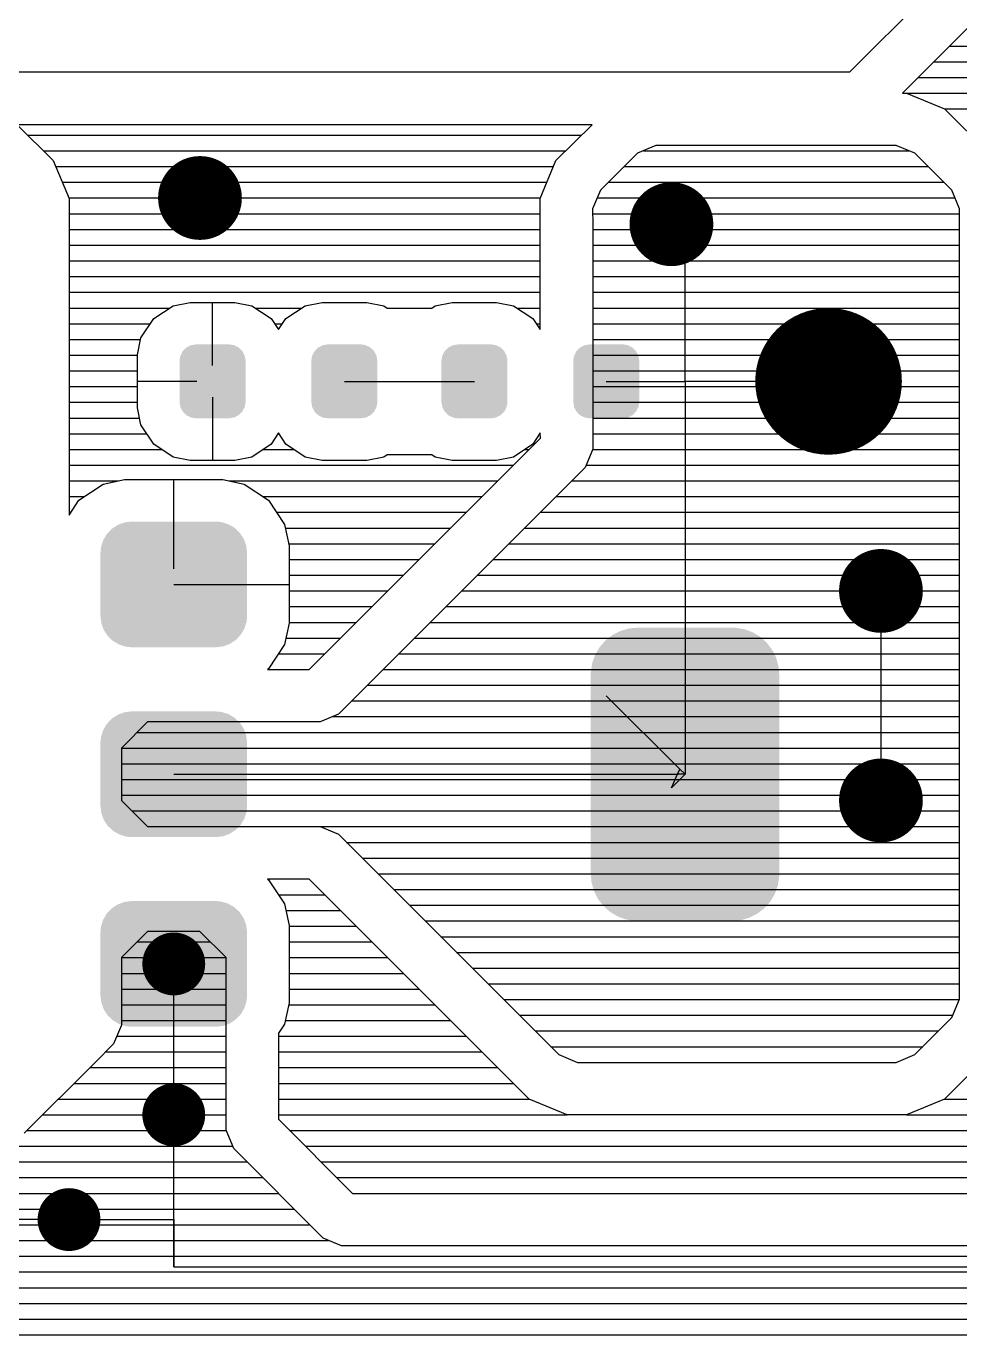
# Model space of a CAD drawing. Extents: x 295 to 953, y 10 to 290.
# Drawn here: x 727.39 to 752.29, y 101.27 to 136.17 of the extents above; entities that cross this region are included whole.
import ezdxf

# ---------------------------------------------------------------- set-up
doc = ezdxf.new("R2010")
doc.units = 0
doc.header["$LTSCALE"] = 5
doc.header["$MEASUREMENT"] = 0
doc.layers.get('0').update_dxf_attribs({"linetype": 'CONTINUOUS', "lineweight": 25})

msp = doc.modelspace()

# ---------------------------------------------------------------- linework, layer by layer
for p, q in [((749.35, 134.938), (755.698, 141.292)), ((755.184, 138.805), (750.764, 134.38)), ((752.021, 135.637), (755.207, 135.637)), ((751.602, 135.218), (755.235, 135.218)), ((749.35, 134.938), (713.587, 134.938)), ((751.183, 134.799), (755.318, 134.799)), ((750.764, 134.38), (750.87, 134.38)), ((750.87, 134.38), (755.564, 134.38)), ((750.87, 134.38), (751.882, 133.966)), ((751.882, 133.966), (753.262, 132.586)), ((751.882, 133.961), (755.95, 133.961)), ((742.483, 133.541), (727.155, 133.541)), ((727.155, 133.541), (728.116, 132.586)), ((741.522, 132.586), (742.483, 133.541)), ((727.434, 133.262), (742.203, 133.262)), ((744.187, 132.983), (743.695, 132.781)), ((750.189, 132.983), (744.187, 132.983)), ((750.596, 132.983), (750.189, 132.983)), ((751.088, 132.781), (750.596, 132.983)), ((727.853, 132.843), (741.784, 132.843)), ((743.695, 132.781), (742.706, 131.792)), ((743.852, 132.843), (750.932, 132.843)), ((752.077, 131.792), (751.088, 132.781)), ((728.116, 132.586), (728.535, 131.574)), ((728.183, 132.424), (741.455, 132.424)), ((741.102, 131.574), (741.522, 132.586)), ((743.338, 132.424), (751.446, 132.424)), ((728.356, 132.005), (741.281, 132.005)), ((742.919, 132.005), (751.865, 132.005)), ((728.529, 131.586), (741.108, 131.586)), ((728.535, 131.574), (728.535, 123.131)), ((741.102, 128.076), (741.102, 131.574)), ((742.706, 131.792), (742.499, 131.301)), ((742.622, 131.586), (752.161, 131.586)), ((752.284, 131.301), (752.077, 131.792)), ((742.499, 131.301), (742.505, 130.887)), ((752.284, 110.223), (752.284, 131.301)), ((728.535, 131.167), (741.102, 131.167)), ((742.499, 131.167), (752.284, 131.167)), ((742.505, 130.887), (742.505, 124.891)), ((744.964, 130.524), (744.601, 130.887)), ((728.535, 130.747), (741.102, 130.747)), ((742.505, 130.747), (752.284, 130.747)), ((744.964, 126.696), (744.964, 130.524)), ((728.535, 130.328), (741.102, 130.328)), ((742.505, 130.328), (752.284, 130.328)), ((728.535, 129.909), (741.102, 129.909)), ((742.505, 129.909), (752.284, 129.909)), ((728.535, 129.49), (741.102, 129.49)), ((742.505, 129.49), (752.284, 129.49)), ((728.535, 129.071), (741.102, 129.071)), ((731.312, 128.713), (731.765, 128.803)), ((731.765, 128.803), (732.955, 128.803)), ((732.363, 127.115), (732.363, 128.803)), ((732.955, 128.803), (733.408, 128.713)), ((734.833, 128.713), (735.285, 128.803)), ((735.285, 128.803), (736.476, 128.803)), ((736.476, 128.803), (736.928, 128.713)), ((738.297, 128.713), (738.75, 128.803)), ((738.75, 128.803), (739.94, 128.803)), ((739.94, 128.803), (740.393, 128.713)), ((742.505, 129.071), (752.284, 129.071)), ((728.535, 128.652), (731.223, 128.652)), ((730.798, 128.373), (731.312, 128.713)), ((733.408, 128.713), (733.922, 128.373)), ((733.497, 128.652), (734.743, 128.652)), ((734.319, 128.373), (734.833, 128.713)), ((736.928, 128.713), (737.018, 128.652)), ((737.018, 128.652), (738.208, 128.652)), ((737.018, 128.652), (738.208, 128.652)), ((738.208, 128.652), (738.297, 128.713)), ((740.393, 128.713), (740.907, 128.373)), ((740.482, 128.652), (741.102, 128.652)), ((742.505, 128.652), (752.284, 128.652)), ((728.535, 128.233), (730.709, 128.233)), ((730.452, 127.853), (730.798, 128.373)), ((733.922, 128.373), (734.123, 128.076)), ((734.017, 128.233), (734.224, 128.233)), ((734.123, 128.076), (734.319, 128.373)), ((740.907, 128.373), (741.102, 128.076)), ((741.002, 128.233), (741.102, 128.233)), ((742.505, 128.233), (752.284, 128.233)), ((728.535, 127.814), (730.446, 127.814)), ((730.362, 127.4), (730.452, 127.853)), ((742.505, 127.814), (752.284, 127.814)), ((728.535, 127.395), (730.362, 127.395)), ((730.362, 125.992), (730.362, 127.4)), ((742.505, 127.395), (752.284, 127.395)), ((728.535, 126.976), (730.362, 126.976)), ((731.944, 126.696), (730.362, 126.696)), ((735.878, 126.696), (739.348, 126.696)), ((742.505, 126.976), (752.284, 126.976)), ((742.863, 126.696), (744.964, 126.696)), ((748.792, 126.696), (744.964, 126.696)), ((744.964, 126.696), (744.964, 121.108)), ((728.535, 126.556), (730.362, 126.556)), ((742.505, 126.556), (752.284, 126.556)), ((728.535, 126.137), (730.362, 126.137)), ((730.452, 125.539), (730.362, 125.992)), ((732.363, 126.277), (732.363, 124.589)), ((742.505, 126.137), (752.284, 126.137)), ((728.535, 125.718), (730.418, 125.718)), ((742.505, 125.718), (752.284, 125.718)), ((728.535, 125.299), (730.614, 125.299)), ((730.798, 125.025), (730.452, 125.539)), ((734.123, 125.321), (733.922, 125.025)), ((734.106, 125.299), (734.134, 125.299)), ((734.319, 125.025), (734.123, 125.321)), ((741.102, 125.321), (740.907, 125.025)), ((741.091, 125.299), (741.102, 125.299)), ((741.108, 125.182), (741.102, 125.321)), ((742.505, 125.299), (752.284, 125.299)), ((731.312, 124.679), (730.798, 125.025)), ((733.922, 125.025), (733.408, 124.679)), ((734.833, 124.679), (734.319, 125.025)), ((734.939, 119.013), (741.108, 125.182)), ((740.907, 125.025), (740.393, 124.679)), ((728.535, 124.88), (731.011, 124.88)), ((731.765, 124.589), (731.312, 124.679)), ((732.955, 124.589), (731.765, 124.589)), ((733.408, 124.679), (732.955, 124.589)), ((733.71, 124.88), (734.531, 124.88)), ((735.285, 124.589), (734.833, 124.679)), ((736.476, 124.589), (735.285, 124.589)), ((736.928, 124.679), (736.476, 124.589)), ((737.018, 124.74), (736.928, 124.679)), ((738.208, 124.74), (737.018, 124.74)), ((738.297, 124.679), (738.208, 124.74)), ((738.75, 124.589), (738.297, 124.679)), ((739.94, 124.589), (738.75, 124.589)), ((740.393, 124.679), (739.94, 124.589)), ((740.695, 124.88), (740.806, 124.88)), ((742.505, 124.891), (742.298, 124.399)), ((742.499, 124.88), (752.284, 124.88)), ((728.535, 124.461), (740.387, 124.461)), ((742.298, 124.399), (741.807, 123.902)), ((742.326, 124.461), (752.284, 124.461)), ((728.535, 124.042), (729.859, 124.042)), ((728.798, 123.528), (729.446, 123.958)), ((729.446, 123.958), (730.016, 124.075)), ((730.016, 124.075), (732.637, 124.075)), ((731.329, 121.7), (731.329, 124.075)), ((732.637, 124.075), (733.207, 123.958)), ((732.793, 124.042), (739.968, 124.042)), ((733.207, 123.958), (733.855, 123.528)), ((741.807, 123.902), (735.721, 117.822)), ((741.941, 124.042), (752.284, 124.042)), ((728.535, 123.623), (728.943, 123.623)), ((733.71, 123.623), (739.549, 123.623)), ((741.522, 123.623), (752.284, 123.623)), ((728.535, 123.131), (728.798, 123.528)), ((728.535, 123.204), (728.585, 123.204)), ((733.855, 123.528), (734.285, 122.879)), ((734.067, 123.204), (739.13, 123.204)), ((741.102, 123.204), (752.284, 123.204)), ((734.285, 122.879), (734.402, 122.31)), ((734.307, 122.785), (738.711, 122.785)), ((740.683, 122.785), (752.284, 122.785)), ((734.391, 122.365), (738.292, 122.365)), ((734.402, 122.31), (734.402, 120.248)), ((740.264, 122.365), (752.284, 122.365)), ((734.402, 121.946), (737.873, 121.946)), ((739.845, 121.946), (752.284, 121.946)), ((734.402, 121.527), (737.454, 121.527)), ((739.426, 121.527), (752.284, 121.527)), ((731.329, 121.281), (732.028, 121.281)), ((731.748, 121.281), (734.402, 121.281)), ((734.402, 121.108), (737.034, 121.108)), ((739.007, 121.108), (752.284, 121.108)), ((744.964, 121.108), (750.189, 121.108)), ((744.964, 121.108), (744.964, 116.219)), ((750.189, 121.108), (750.189, 115.52)), ((734.402, 120.689), (736.615, 120.689)), ((738.588, 120.689), (752.284, 120.689)), ((734.402, 120.248), (734.285, 119.678)), ((734.402, 120.27), (736.196, 120.27)), ((738.169, 120.27), (752.284, 120.27)), ((734.319, 119.851), (735.777, 119.851)), ((737.75, 119.851), (752.284, 119.851)), ((734.285, 119.678), (733.855, 119.029)), ((734.123, 119.432), (735.358, 119.432)), ((737.331, 119.432), (752.284, 119.432)), ((733.855, 119.029), (733.827, 119.013)), ((733.827, 119.013), (734.939, 119.013)), ((733.827, 119.013), (734.939, 119.013)), ((736.911, 119.013), (752.284, 119.013)), ((736.492, 118.594), (752.284, 118.594)), ((742.863, 118.314), (744.824, 116.358)), ((736.073, 118.174), (752.284, 118.174)), ((730.631, 117.616), (729.932, 116.917)), ((735.229, 117.616), (730.631, 117.616)), ((735.721, 117.822), (735.229, 117.616)), ((735.565, 117.755), (752.284, 117.755)), ((730.346, 117.336), (752.284, 117.336)), ((729.932, 116.917), (752.284, 116.917)), ((729.932, 116.917), (729.932, 115.52)), ((729.932, 116.498), (752.284, 116.498)), ((731.329, 116.219), (744.763, 116.219)), ((744.964, 116.219), (744.601, 115.855)), ((744.601, 115.855), (744.763, 116.219)), ((744.763, 116.219), (744.824, 116.358)), ((744.964, 116.219), (744.763, 116.219)), ((744.824, 116.358), (744.964, 116.219)), ((729.932, 116.079), (752.284, 116.079)), ((729.932, 115.66), (752.284, 115.66)), ((729.932, 115.52), (730.631, 114.822)), ((730.211, 115.241), (752.284, 115.241)), ((730.631, 114.822), (735.229, 114.822)), ((735.229, 114.822), (752.284, 114.822)), ((735.229, 114.822), (735.721, 114.62)), ((735.721, 114.62), (741.6, 108.742)), ((735.939, 114.403), (752.284, 114.403)), ((736.358, 113.983), (752.284, 113.983)), ((734.939, 113.425), (733.827, 113.425)), ((733.827, 113.425), (733.855, 113.408)), ((740.806, 107.557), (734.939, 113.425)), ((736.777, 113.564), (752.284, 113.564)), ((733.855, 113.408), (734.285, 112.76)), ((737.196, 113.145), (752.284, 113.145)), ((734.123, 113.006), (735.358, 113.006)), ((734.285, 112.76), (734.402, 112.19)), ((737.616, 112.726), (752.284, 112.726)), ((734.319, 112.586), (735.777, 112.586)), ((730.631, 112.028), (729.932, 111.329)), ((732.028, 112.028), (730.631, 112.028)), ((732.726, 111.329), (732.028, 112.028)), ((734.402, 112.19), (734.402, 110.128)), ((734.402, 112.167), (736.196, 112.167)), ((738.035, 112.307), (752.284, 112.307)), ((730.346, 111.748), (732.307, 111.748)), ((734.402, 111.748), (736.615, 111.748)), ((738.454, 111.888), (752.284, 111.888)), ((729.932, 111.329), (732.726, 111.329)), ((729.932, 111.329), (729.932, 109.524)), ((732.726, 106.73), (732.726, 111.329)), ((734.402, 111.329), (737.034, 111.329)), ((738.873, 111.469), (752.284, 111.469)), ((731.329, 107.138), (731.329, 111.161)), ((739.292, 111.05), (752.284, 111.05)), ((729.932, 110.91), (732.726, 110.91)), ((734.402, 110.91), (737.454, 110.91)), ((739.711, 110.631), (752.284, 110.631)), ((729.932, 110.491), (732.726, 110.491)), ((734.402, 110.491), (737.873, 110.491)), ((729.932, 110.072), (732.726, 110.072)), ((734.402, 110.128), (734.285, 109.558)), ((734.391, 110.072), (738.292, 110.072)), ((740.13, 110.212), (752.278, 110.212)), ((752.077, 109.731), (752.284, 110.223)), ((729.932, 109.653), (732.726, 109.653)), ((734.307, 109.653), (738.711, 109.653)), ((740.549, 109.792), (752.105, 109.792)), ((751.088, 108.742), (752.077, 109.731)), ((729.932, 109.524), (729.725, 109.032)), ((729.809, 109.234), (732.726, 109.234)), ((734.285, 109.558), (734.123, 109.312)), ((734.123, 109.312), (734.123, 107.021)), ((734.123, 109.234), (739.13, 109.234)), ((740.968, 109.373), (751.725, 109.373)), ((729.725, 109.032), (729.234, 108.535)), ((741.387, 108.954), (751.306, 108.954)), ((753.262, 108.937), (751.882, 107.557)), ((729.234, 108.535), (727.339, 106.646)), ((729.513, 108.815), (732.726, 108.815)), ((734.123, 108.815), (739.549, 108.815)), ((741.6, 108.742), (742.092, 108.535)), ((742.092, 108.535), (750.596, 108.535)), ((750.596, 108.535), (751.088, 108.742)), ((729.088, 108.395), (732.726, 108.395)), ((734.123, 108.395), (739.968, 108.395)), ((728.669, 107.976), (732.726, 107.976)), ((734.123, 107.976), (740.387, 107.976)), ((728.25, 107.557), (732.726, 107.557)), ((734.123, 107.557), (740.806, 107.557)), ((741.818, 107.138), (740.806, 107.557)), ((751.882, 107.557), (750.87, 107.138)), ((751.882, 107.557), (761.834, 107.557)), ((727.831, 107.138), (732.726, 107.138)), ((731.329, 103.087), (731.329, 107.138)), ((734.123, 107.138), (741.818, 107.138)), ((750.87, 107.138), (741.818, 107.138)), ((750.87, 107.138), (762.337, 107.138)), ((734.123, 107.021), (736.096, 105.043)), ((727.412, 106.719), (732.726, 106.719)), ((732.927, 106.238), (732.726, 106.73)), ((734.419, 106.719), (764.175, 106.719)), ((692.207, 106.3), (732.899, 106.3)), ((735.313, 103.852), (732.927, 106.238)), ((734.838, 106.3), (764.147, 106.3)), ((692.207, 105.881), (733.285, 105.881)), ((735.257, 105.881), (764.231, 105.881)), ((692.207, 105.462), (733.704, 105.462)), ((735.677, 105.462), (764.41, 105.462)), ((692.207, 105.043), (734.123, 105.043)), ((736.096, 105.043), (762.689, 105.043)), ((736.096, 105.043), (762.689, 105.043)), ((692.207, 104.624), (734.542, 104.624)), ((728.535, 104.344), (708.279, 104.344)), ((728.535, 104.344), (731.329, 104.344)), ((731.329, 104.344), (731.329, 103.087)), ((692.207, 104.204), (734.961, 104.204)), ((692.207, 103.785), (735.47, 103.785)), ((735.805, 103.646), (735.313, 103.852)), ((764.857, 103.646), (735.805, 103.646)), ((692.207, 103.366), (792.797, 103.366)), ((692.33, 102.947), (792.674, 102.947)), ((731.329, 103.087), (762.762, 103.087)), ((692.627, 102.528), (792.378, 102.528)), ((693.046, 102.109), (791.959, 102.109)), ((693.465, 101.69), (791.54, 101.69)), ((693.884, 101.271), (791.121, 101.271))]:
    msp.add_line(p, q)
for points, const_width in [([(731.469, 131.586, 1), (732.586, 131.586, 1)], 1.118), ([(744.042, 130.887, 1), (745.159, 130.887, 1)], 1.118), ([(747.814, 126.696, 1), (749.769, 126.696, 1)], 1.956), ([(749.63, 121.108, 1), (750.747, 121.108, 1)], 1.118), ([(749.63, 115.52, 1), (750.747, 115.52, 1)], 1.118), ([(730.91, 111.161, 1), (731.748, 111.161, 1)], 0.838), ([(730.91, 107.138, 1), (731.748, 107.138, 1)], 0.838), ([(728.116, 104.344, 1), (728.954, 104.344, 1)], 0.838)]:
    msp.add_lwpolyline(points, format="xyb", close=True, dxfattribs=dict(const_width=const_width))
for points in [[(731.501, 127.369), (731.509, 127.384), (733.222, 127.369), (733.22, 127.384)], [(731.509, 127.384), (731.562, 127.495), (733.22, 127.384), (733.161, 127.495)], [(731.562, 127.495), (731.575, 127.507), (733.161, 127.495), (733.154, 127.507)], [(731.575, 127.507), (731.66, 127.595), (733.154, 127.507), (733.063, 127.595)], [(731.66, 127.595), (731.677, 127.604), (733.063, 127.595), (733.053, 127.604)], [(731.677, 127.604), (731.784, 127.659), (733.053, 127.604), (732.937, 127.659)], [(731.784, 127.659), (731.812, 127.664), (732.937, 127.659), (732.927, 127.664)], [(731.812, 127.664), (731.921, 127.682), (732.927, 127.664), (732.804, 127.682)], [(731.921, 127.682), (731.921, 127.685), (732.804, 127.682), (732.804, 127.685)], [(735.016, 127.369), (735.023, 127.384), (736.737, 127.369), (736.734, 127.384)], [(735.023, 127.384), (735.077, 127.495), (736.734, 127.384), (736.676, 127.495)], [(735.077, 127.495), (735.089, 127.507), (736.676, 127.495), (736.669, 127.507)], [(735.089, 127.507), (735.175, 127.595), (736.669, 127.507), (736.578, 127.595)], [(735.175, 127.595), (735.192, 127.604), (736.578, 127.595), (736.568, 127.604)], [(735.192, 127.604), (735.298, 127.659), (736.568, 127.604), (736.452, 127.659)], [(735.298, 127.659), (735.327, 127.664), (736.452, 127.659), (736.442, 127.664)], [(735.327, 127.664), (735.436, 127.682), (736.442, 127.664), (736.319, 127.682)], [(735.436, 127.682), (735.436, 127.685), (736.319, 127.682), (736.319, 127.685)], [(738.486, 127.369), (738.494, 127.384), (740.207, 127.369), (740.205, 127.384)], [(738.494, 127.384), (738.547, 127.495), (740.205, 127.384), (740.146, 127.495)], [(738.547, 127.495), (738.56, 127.507), (740.146, 127.495), (740.139, 127.507)], [(738.56, 127.507), (738.645, 127.595), (740.139, 127.507), (740.048, 127.595)], [(738.645, 127.595), (738.662, 127.604), (740.048, 127.595), (740.038, 127.604)], [(738.662, 127.604), (738.769, 127.659), (740.038, 127.604), (739.922, 127.659)], [(738.769, 127.659), (738.797, 127.664), (739.922, 127.659), (739.912, 127.664)], [(738.797, 127.664), (738.906, 127.682), (739.912, 127.664), (739.789, 127.682)], [(738.906, 127.682), (738.906, 127.685), (739.789, 127.682), (739.789, 127.685)], [(742.001, 127.369), (742.008, 127.384), (743.722, 127.369), (743.719, 127.384)], [(742.008, 127.384), (742.062, 127.495), (743.719, 127.384), (743.661, 127.495)], [(742.062, 127.495), (742.074, 127.507), (743.661, 127.495), (743.654, 127.507)], [(742.074, 127.507), (742.16, 127.595), (743.654, 127.507), (743.563, 127.595)], [(742.16, 127.595), (742.177, 127.604), (743.563, 127.595), (743.553, 127.604)], [(742.177, 127.604), (742.283, 127.659), (743.553, 127.604), (743.437, 127.659)], [(742.283, 127.659), (742.312, 127.664), (743.437, 127.659), (743.427, 127.664)], [(742.312, 127.664), (742.421, 127.682), (743.427, 127.664), (743.304, 127.682)], [(742.421, 127.682), (742.421, 127.685), (743.304, 127.682), (743.304, 127.685)], [(731.483, 127.247), (731.501, 127.369), (733.243, 127.247), (733.222, 127.369)], [(731.483, 127.244), (731.483, 127.247), (733.243, 127.244), (733.243, 127.247)], [(731.483, 126.148), (731.483, 127.244), (733.243, 126.148), (733.243, 127.244)], [(734.998, 127.247), (735.016, 127.369), (736.758, 127.247), (736.737, 127.369)], [(734.998, 127.244), (734.998, 127.247), (736.758, 127.244), (736.758, 127.247)], [(734.998, 126.148), (734.998, 127.244), (736.758, 126.148), (736.758, 127.244)], [(738.468, 127.247), (738.486, 127.369), (740.228, 127.247), (740.207, 127.369)], [(738.468, 127.244), (738.468, 127.247), (740.228, 127.244), (740.228, 127.247)], [(738.468, 126.148), (738.468, 127.244), (740.228, 126.148), (740.228, 127.244)], [(741.983, 127.247), (742.001, 127.369), (743.743, 127.247), (743.722, 127.369)], [(741.983, 127.244), (741.983, 127.247), (743.743, 127.244), (743.743, 127.247)], [(741.983, 126.148), (741.983, 127.244), (743.743, 126.148), (743.743, 127.244)], [(731.483, 126.146), (731.483, 126.148), (733.243, 126.146), (733.243, 126.148)], [(731.504, 126.023), (731.483, 126.146), (733.224, 126.023), (733.243, 126.146)], [(731.506, 126.008), (731.504, 126.023), (733.217, 126.008), (733.224, 126.023)], [(731.565, 125.897), (731.506, 126.008), (733.163, 125.897), (733.217, 126.008)], [(734.998, 126.146), (734.998, 126.148), (736.758, 126.146), (736.758, 126.148)], [(735.018, 126.023), (734.998, 126.146), (736.739, 126.023), (736.758, 126.146)], [(735.021, 126.008), (735.018, 126.023), (736.732, 126.008), (736.739, 126.023)], [(735.08, 125.897), (735.021, 126.008), (736.678, 125.897), (736.732, 126.008)], [(738.468, 126.146), (738.468, 126.148), (740.228, 126.146), (740.228, 126.148)], [(738.489, 126.023), (738.468, 126.146), (740.209, 126.023), (740.228, 126.146)], [(738.491, 126.008), (738.489, 126.023), (740.202, 126.008), (740.209, 126.023)], [(738.55, 125.897), (738.491, 126.008), (740.148, 125.897), (740.202, 126.008)], [(741.983, 126.146), (741.983, 126.148), (743.743, 126.146), (743.743, 126.148)], [(742.003, 126.023), (741.983, 126.146), (743.724, 126.023), (743.743, 126.146)], [(742.006, 126.008), (742.003, 126.023), (743.717, 126.008), (743.724, 126.023)], [(742.065, 125.897), (742.006, 126.008), (743.663, 125.897), (743.717, 126.008)], [(731.572, 125.885), (731.565, 125.897), (733.151, 125.885), (733.163, 125.897)], [(731.663, 125.797), (731.572, 125.885), (733.066, 125.797), (733.151, 125.885)], [(731.672, 125.788), (731.663, 125.797), (733.049, 125.788), (733.066, 125.797)], [(731.789, 125.733), (731.672, 125.788), (732.942, 125.733), (733.049, 125.788)], [(731.798, 125.728), (731.789, 125.733), (732.913, 125.728), (732.942, 125.733)], [(731.921, 125.711), (731.798, 125.728), (732.804, 125.711), (732.913, 125.728)], [(731.921, 125.707), (731.921, 125.711), (732.804, 125.707), (732.804, 125.711)], [(735.086, 125.885), (735.08, 125.897), (736.666, 125.885), (736.678, 125.897)], [(735.178, 125.797), (735.086, 125.885), (736.581, 125.797), (736.666, 125.885)], [(735.187, 125.788), (735.178, 125.797), (736.563, 125.788), (736.581, 125.797)], [(735.304, 125.733), (735.187, 125.788), (736.457, 125.733), (736.563, 125.788)], [(735.313, 125.728), (735.304, 125.733), (736.428, 125.728), (736.457, 125.733)], [(735.436, 125.711), (735.313, 125.728), (736.319, 125.711), (736.428, 125.728)], [(735.436, 125.707), (735.436, 125.711), (736.319, 125.707), (736.319, 125.711)], [(738.557, 125.885), (738.55, 125.897), (740.136, 125.885), (740.148, 125.897)], [(738.648, 125.797), (738.557, 125.885), (740.051, 125.797), (740.136, 125.885)], [(738.657, 125.788), (738.648, 125.797), (740.034, 125.788), (740.051, 125.797)], [(738.774, 125.733), (738.657, 125.788), (739.927, 125.733), (740.034, 125.788)], [(738.783, 125.728), (738.774, 125.733), (739.898, 125.728), (739.927, 125.733)], [(738.906, 125.711), (738.783, 125.728), (739.789, 125.711), (739.898, 125.728)], [(738.906, 125.707), (738.906, 125.711), (739.789, 125.707), (739.789, 125.711)], [(742.071, 125.885), (742.065, 125.897), (743.651, 125.885), (743.663, 125.897)], [(742.163, 125.797), (742.071, 125.885), (743.566, 125.797), (743.651, 125.885)], [(742.172, 125.788), (742.163, 125.797), (743.548, 125.788), (743.566, 125.797)], [(742.289, 125.733), (742.172, 125.788), (743.442, 125.733), (743.548, 125.788)], [(742.298, 125.728), (742.289, 125.733), (743.413, 125.728), (743.442, 125.733)], [(742.421, 125.711), (742.298, 125.728), (743.304, 125.711), (743.413, 125.728)], [(742.421, 125.707), (742.421, 125.711), (743.304, 125.707), (743.304, 125.711)], [(729.713, 122.789), (729.838, 122.87), (732.952, 122.789), (732.813, 122.87)], [(729.838, 122.87), (729.884, 122.886), (732.813, 122.87), (732.785, 122.886)], [(729.884, 122.886), (730.019, 122.935), (732.785, 122.886), (732.626, 122.935)], [(730.019, 122.935), (730.089, 122.944), (732.626, 122.935), (732.6, 122.944)], [(730.089, 122.944), (730.211, 122.958), (732.6, 122.944), (732.447, 122.958)], [(729.445, 122.458), (729.465, 122.493), (733.21, 122.458), (733.197, 122.493)], [(729.465, 122.493), (729.542, 122.624), (733.197, 122.493), (733.111, 122.624)], [(729.542, 122.624), (729.572, 122.655), (733.111, 122.624), (733.091, 122.655)], [(729.572, 122.655), (729.676, 122.764), (733.091, 122.655), (732.977, 122.764)], [(729.676, 122.764), (729.713, 122.789), (732.977, 122.764), (732.952, 122.789)], [(729.373, 122.12), (729.387, 122.273), (733.285, 122.12), (733.267, 122.273)], [(729.387, 122.273), (729.399, 122.311), (733.267, 122.273), (733.263, 122.311)], [(729.399, 122.311), (729.445, 122.458), (733.263, 122.311), (733.21, 122.458)], [(729.373, 120.443), (729.373, 122.12), (733.285, 120.443), (733.285, 122.12)], [(729.391, 120.289), (729.373, 120.443), (733.271, 120.289), (733.285, 120.443)], [(729.396, 120.251), (729.391, 120.289), (733.259, 120.251), (733.271, 120.289)], [(729.448, 120.105), (729.396, 120.251), (733.214, 120.105), (733.259, 120.251)], [(729.461, 120.069), (729.448, 120.105), (733.193, 120.069), (733.214, 120.105)], [(729.547, 119.938), (729.461, 120.069), (733.116, 119.938), (733.193, 120.069)], [(743.243, 120.042), (743.413, 120.091), (746.67, 120.042), (746.533, 120.091)], [(743.413, 120.091), (743.471, 120.108), (746.533, 120.091), (746.425, 120.108)], [(743.471, 120.108), (743.681, 120.128), (746.425, 120.108), (746.299, 120.128)], [(743.681, 120.128), (743.706, 120.13), (746.299, 120.128), (746.221, 120.13)], [(729.567, 119.908), (729.547, 119.938), (733.086, 119.908), (733.116, 119.938)], [(729.681, 119.798), (729.567, 119.908), (732.982, 119.798), (733.086, 119.908)], [(729.707, 119.774), (729.681, 119.798), (732.945, 119.774), (732.982, 119.798)], [(729.845, 119.693), (729.707, 119.774), (732.82, 119.693), (732.945, 119.774)], [(742.689, 119.611), (742.797, 119.734), (747.233, 119.611), (747.137, 119.734)], [(742.797, 119.734), (742.845, 119.789), (747.137, 119.734), (747.075, 119.789)], [(742.845, 119.789), (742.976, 119.891), (747.075, 119.789), (746.959, 119.891)], [(742.976, 119.891), (743.032, 119.934), (746.959, 119.891), (746.886, 119.934)], [(743.032, 119.934), (743.183, 120.011), (746.886, 119.934), (746.755, 120.011)], [(743.183, 120.011), (743.243, 120.042), (746.755, 120.011), (746.67, 120.042)], [(729.873, 119.676), (729.845, 119.693), (732.774, 119.676), (732.82, 119.693)], [(730.032, 119.627), (729.873, 119.676), (732.639, 119.627), (732.774, 119.676)], [(730.058, 119.619), (730.032, 119.627), (732.569, 119.619), (732.639, 119.627)], [(730.211, 119.605), (730.058, 119.619), (732.447, 119.605), (732.569, 119.619)], [(742.543, 119.336), (742.568, 119.407), (747.39, 119.336), (747.354, 119.407)], [(742.568, 119.407), (742.651, 119.547), (747.354, 119.407), (747.282, 119.547)], [(742.651, 119.547), (742.689, 119.611), (747.282, 119.547), (747.233, 119.611)], [(742.452, 118.95), (742.476, 119.109), (747.471, 118.95), (747.456, 119.109)], [(742.476, 119.109), (742.488, 119.184), (747.456, 119.109), (747.434, 119.184)], [(742.488, 119.184), (742.543, 119.336), (747.434, 119.184), (747.39, 119.336)], [(742.449, 118.873), (742.452, 118.95), (747.478, 118.873), (747.471, 118.95)], [(742.449, 113.564), (742.449, 118.873), (747.478, 113.564), (747.478, 118.873)], [(729.572, 117.592), (729.676, 117.702), (733.091, 117.592), (732.977, 117.702)], [(729.676, 117.702), (729.713, 117.726), (732.977, 117.702), (732.952, 117.726)], [(729.713, 117.726), (729.838, 117.807), (732.952, 117.726), (732.813, 117.807)], [(729.838, 117.807), (729.884, 117.824), (732.813, 117.807), (732.785, 117.824)], [(729.884, 117.824), (730.019, 117.873), (732.785, 117.824), (732.626, 117.873)], [(730.019, 117.873), (730.089, 117.881), (732.626, 117.873), (732.6, 117.881)], [(730.089, 117.881), (730.211, 117.895), (732.6, 117.881), (732.447, 117.895)], [(729.399, 117.249), (729.445, 117.395), (733.263, 117.249), (733.21, 117.395)], [(729.445, 117.395), (729.465, 117.431), (733.21, 117.395), (733.197, 117.431)], [(729.465, 117.431), (729.542, 117.562), (733.197, 117.431), (733.111, 117.562)], [(729.542, 117.562), (729.572, 117.592), (733.111, 117.562), (733.091, 117.592)], [(729.373, 117.057), (729.387, 117.21), (733.285, 117.057), (733.267, 117.21)], [(729.373, 115.38), (729.373, 117.057), (733.285, 115.38), (733.285, 117.057)], [(729.387, 117.21), (729.399, 117.249), (733.267, 117.21), (733.263, 117.249)], [(729.391, 115.227), (729.373, 115.38), (733.271, 115.227), (733.285, 115.38)], [(729.396, 115.188), (729.391, 115.227), (733.259, 115.188), (733.271, 115.227)], [(729.448, 115.042), (729.396, 115.188), (733.214, 115.042), (733.259, 115.188)], [(729.461, 115.007), (729.448, 115.042), (733.193, 115.007), (733.214, 115.042)], [(729.547, 114.875), (729.461, 115.007), (733.116, 114.875), (733.193, 115.007)], [(729.567, 114.845), (729.547, 114.875), (733.086, 114.845), (733.116, 114.875)], [(729.681, 114.736), (729.567, 114.845), (732.982, 114.736), (733.086, 114.845)], [(729.707, 114.711), (729.681, 114.736), (732.945, 114.711), (732.982, 114.736)], [(729.845, 114.63), (729.707, 114.711), (732.82, 114.63), (732.945, 114.711)], [(729.873, 114.614), (729.845, 114.63), (732.774, 114.614), (732.82, 114.63)], [(730.032, 114.564), (729.873, 114.614), (732.639, 114.564), (732.774, 114.614)], [(730.058, 114.556), (730.032, 114.564), (732.569, 114.556), (732.639, 114.564)], [(730.211, 114.542), (730.058, 114.556), (732.447, 114.542), (732.569, 114.556)], [(742.457, 113.487), (742.449, 113.564), (747.476, 113.487), (747.478, 113.564)], [(742.471, 113.329), (742.457, 113.487), (747.451, 113.329), (747.476, 113.487)], [(742.494, 113.253), (742.471, 113.329), (747.439, 113.253), (747.451, 113.329)], [(742.538, 113.101), (742.494, 113.253), (747.385, 113.101), (747.439, 113.253)], [(742.574, 113.03), (742.538, 113.101), (747.359, 113.03), (747.385, 113.101)], [(729.713, 112.669), (729.838, 112.75), (732.952, 112.669), (732.813, 112.75)], [(729.838, 112.75), (729.884, 112.767), (732.813, 112.75), (732.785, 112.767)], [(729.884, 112.767), (730.019, 112.816), (732.785, 112.767), (732.626, 112.816)], [(730.019, 112.816), (730.089, 112.824), (732.626, 112.816), (732.6, 112.824)], [(730.089, 112.824), (730.211, 112.838), (732.6, 112.824), (732.447, 112.838)], [(742.645, 112.89), (742.574, 113.03), (747.277, 112.89), (747.359, 113.03)], [(742.695, 112.826), (742.645, 112.89), (747.239, 112.826), (747.277, 112.89)], [(742.79, 112.703), (742.695, 112.826), (747.131, 112.703), (747.239, 112.826)], [(729.445, 112.338), (729.465, 112.373), (733.21, 112.338), (733.197, 112.373)], [(729.465, 112.373), (729.542, 112.505), (733.197, 112.373), (733.111, 112.505)], [(729.542, 112.505), (729.572, 112.535), (733.111, 112.505), (733.091, 112.535)], [(729.572, 112.535), (729.676, 112.644), (733.091, 112.535), (732.977, 112.644)], [(729.676, 112.644), (729.713, 112.669), (732.977, 112.644), (732.952, 112.669)], [(742.853, 112.648), (742.79, 112.703), (747.082, 112.648), (747.131, 112.703)], [(742.968, 112.547), (742.853, 112.648), (746.951, 112.547), (747.082, 112.648)], [(743.042, 112.503), (742.968, 112.547), (746.895, 112.503), (746.951, 112.547)], [(743.172, 112.426), (743.042, 112.503), (746.745, 112.426), (746.895, 112.503)], [(743.258, 112.395), (743.172, 112.426), (746.684, 112.395), (746.745, 112.426)], [(743.395, 112.346), (743.258, 112.395), (746.515, 112.346), (746.684, 112.395)], [(729.373, 112), (729.387, 112.153), (733.285, 112), (733.267, 112.153)], [(729.387, 112.153), (729.399, 112.192), (733.267, 112.153), (733.263, 112.192)], [(729.399, 112.192), (729.445, 112.338), (733.263, 112.192), (733.21, 112.338)], [(743.502, 112.329), (743.395, 112.346), (746.457, 112.329), (746.515, 112.346)], [(743.629, 112.309), (743.502, 112.329), (746.246, 112.309), (746.457, 112.329)], [(743.706, 112.307), (743.629, 112.309), (746.221, 112.307), (746.246, 112.309)], [(729.373, 110.323), (729.373, 112), (733.285, 110.323), (733.285, 112)], [(729.391, 110.17), (729.373, 110.323), (733.271, 110.17), (733.285, 110.323)], [(729.396, 110.131), (729.391, 110.17), (733.259, 110.131), (733.271, 110.17)], [(729.448, 109.985), (729.396, 110.131), (733.214, 109.985), (733.259, 110.131)], [(729.461, 109.95), (729.448, 109.985), (733.193, 109.95), (733.214, 109.985)], [(729.547, 109.818), (729.461, 109.95), (733.116, 109.818), (733.193, 109.95)], [(729.567, 109.788), (729.547, 109.818), (733.086, 109.788), (733.116, 109.818)], [(729.681, 109.679), (729.567, 109.788), (732.982, 109.679), (733.086, 109.788)], [(729.707, 109.654), (729.681, 109.679), (732.945, 109.654), (732.982, 109.679)], [(729.845, 109.573), (729.707, 109.654), (732.82, 109.573), (732.945, 109.654)], [(729.873, 109.556), (729.845, 109.573), (732.774, 109.556), (732.82, 109.573)], [(730.032, 109.507), (729.873, 109.556), (732.639, 109.507), (732.774, 109.556)], [(730.058, 109.499), (730.032, 109.507), (732.569, 109.499), (732.639, 109.507)], [(730.211, 109.485), (730.058, 109.499), (732.447, 109.485), (732.569, 109.499)]]:
    msp.add_solid(points)

doc.saveas('drawing.dxf')
